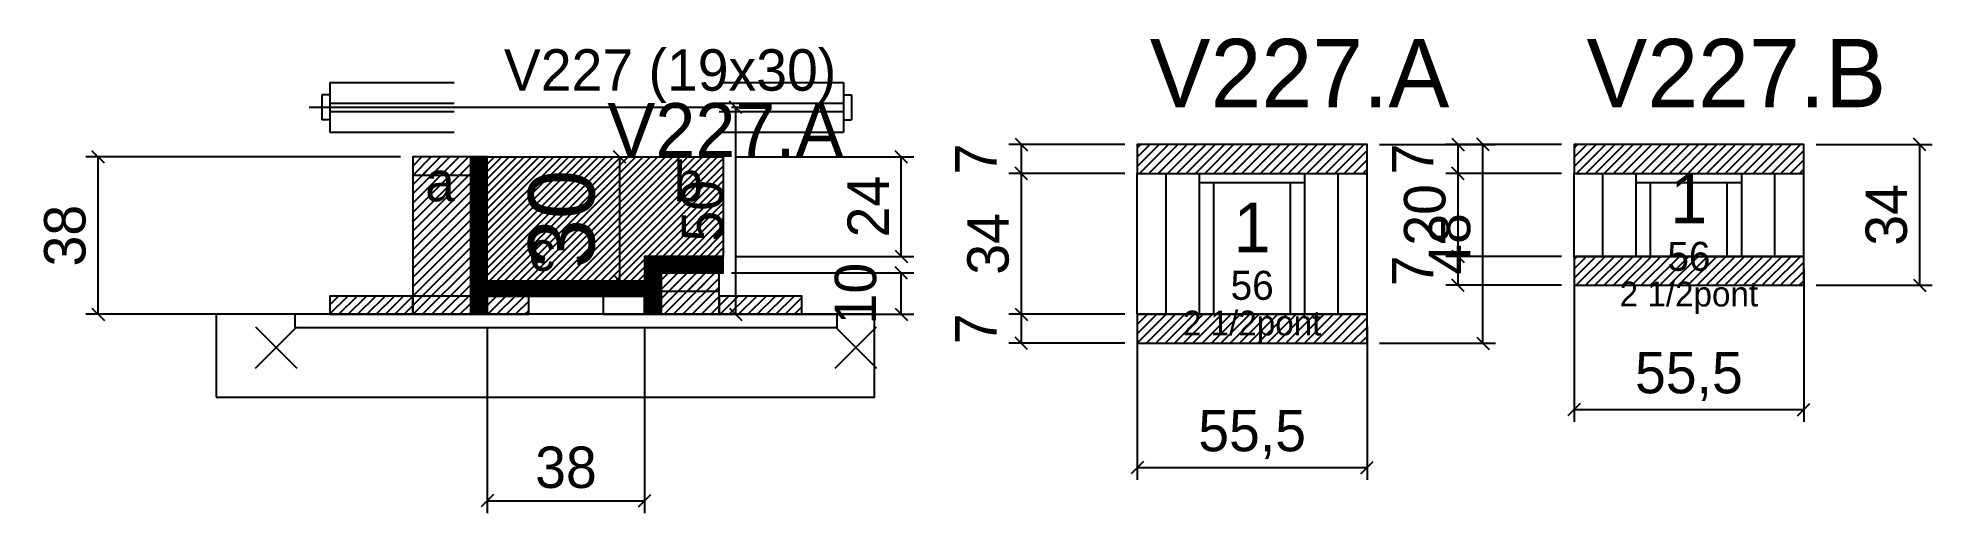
# Model space of a CAD drawing. Extents: x -69 to 389, y -82 to 33.
import ezdxf
from ezdxf.enums import TextEntityAlignment as Align

# ---------------------------------------------------------------- set-up
doc = ezdxf.new("R2010")
doc.units = 0
for name, color, linetype in [('5', 5, 'Continuous'), ('barrote', 126, 'Continuous'), ('CONCRETO', 251, 'Continuous'), ('COTA', 241, 'Continuous'), ('Cota Seção (2x)', 241, 'Continuous'), ('detalhes', 7, 'Continuous'), ('Hachura', 251, 'Continuous'), ('Madeira', 126, 'Continuous'), ('NOMENCLATURA', 7, 'Continuous'), ('Painéis', 200, 'Continuous'), ('presilha', 224, 'Continuous'), ('SARR_2.2x7', 40, 'Continuous'), ('SARR_3.5x7', 81, 'Continuous'), ('SCO-___-LAJ', 224, 'Continuous'), ('TENSOR', 224, 'Continuous'), ('texto', 7, 'Continuous'), ('Texto Seção', 7, 'Continuous')]:
    doc.layers.add(name, color=color, linetype=linetype)
doc.dimstyles.new('PAINEL', dxfattribs={"dimtxt": 10, "dimasz": 3, "dimexe": 3, "dimexo": 3, "dimgap": 3, "dimtad": 1, "dimblk": 'OBLIQUE', "dimblk1": 'OBLIQUE', "dimcen": 2.5, "dimclrd": 4, "dimclre": 4, "dimclrt": 240, "dimazin": 3, "dimtfac": 1, "dimtmove": 0, "dimatfit": 3})
doc.dimstyles.new('SECAO2X', dxfattribs={"dimtxt": 16, "dimasz": 3, "dimexe": 3, "dimexo": 3, "dimgap": 3, "dimtad": 1, "dimblk": 'OBLIQUE', "dimblk1": 'OBLIQUE', "dimcen": 2.5, "dimclrd": 4, "dimclre": 4, "dimclrt": 240, "dimazin": 3, "dimtfac": 1, "dimtmove": 0, "dimatfit": 3})

# ---------------------------------------------------------------- blocks, each defined once
blk = doc.blocks.new('_OBLIQUE')
at = {"color": 0, "linetype": 'BYBLOCK'}
blk.add_line((-0.5, -0.5), (0.5, 0.5), dxfattribs=at)

msp = doc.modelspace()

# ---------------------------------------------------------------- hatches: boundary and pattern name
at = {"layer": 'COTA'}
h = msp.add_hatch(dxfattribs=at)
h.set_pattern_fill('ANSI31', scale=0.5)
h.paths.add_polyline_path([(197, 0), (252.5, 0), (252.5, 7), (197, 7)])
h = msp.add_hatch(dxfattribs=at)
h.set_pattern_fill('ANSI31', scale=0.5)
h.paths.add_polyline_path([(302.5, 0), (358, 0), (358, 7), (302.5, 7)])
h = msp.add_hatch(dxfattribs=at)
h.set_pattern_fill('ANSI31', scale=0.4)
h.paths.add_polyline_path([(40, -26), (40, 4), (97, 4), (97, -20), (78, -20), (78, -26)])
h = msp.add_hatch(dxfattribs=at)
h.set_pattern_fill('ANSI31', scale=0.5)
h.paths.add_polyline_path([(302.5, -27), (358, -27), (358, -20), (302.5, -20)])
h = msp.add_hatch(dxfattribs=at)
h.set_pattern_fill('ANSI31', scale=0.5)
h.paths.add_polyline_path([(197, -41), (252.5, -41), (252.5, -34), (197, -34)])
at = {"layer": 'Hachura'}
h = msp.add_hatch(dxfattribs=at)
h.set_pattern_fill('ANSI31', scale=0.5)
h.paths.add_polyline_path([(22, -34), (36, -34), (36, 4), (22, 4)])
h = msp.add_hatch(dxfattribs=at)
h.set_pattern_fill('ANSI31', scale=0.5)
h.paths.add_polyline_path([(22, -0.4), (36, -0.4), (36, 4), (22, 4)])
h = msp.add_hatch(dxfattribs=at)
h.set_pattern_fill('SOLID')
h.paths.add_polyline_path([(36, -34), (40, -34), (40, 4), (36, 4)])
h = msp.add_hatch(dxfattribs=at)
h.set_pattern_fill('SOLID')
h.paths.add_polyline_path([(78, -24), (97, -24), (97, -20), (78, -20)])
h = msp.add_hatch(dxfattribs=at)
h.set_pattern_fill('SOLID')
h.paths.add_polyline_path([(40, -29.6), (78, -29.6), (78, -26), (40, -26)])
h = msp.add_hatch(dxfattribs=at)
h.set_pattern_fill('SOLID')
h.paths.add_polyline_path([(78, -34), (82, -34), (82, -24), (78, -24)])
h = msp.add_hatch(dxfattribs=at)
h.set_pattern_fill('ANSI31', scale=0.5)
h.paths.add_polyline_path([(82, -34), (96, -34), (96, -24), (82, -24)])
h = msp.add_hatch(dxfattribs=at)
h.set_pattern_fill('ANSI31', scale=0.5)
h.paths.add_polyline_path([(82, -28.4), (96, -28.4), (96, -24), (82, -24)])
h = msp.add_hatch(dxfattribs=at)
h.set_pattern_fill('ANSI31', scale=0.5)
h.paths.add_polyline_path([(2, -34), (22, -34), (22, -29.6), (2, -29.6)])
h = msp.add_hatch(dxfattribs=at)
h.set_pattern_fill('ANSI31', scale=0.5)
h.paths.add_polyline_path([(40, -34), (50, -34), (50, -29.6), (40, -29.6)])
h = msp.add_hatch(dxfattribs=at)
h.set_pattern_fill('ANSI31', scale=0.5)
h.paths.add_polyline_path([(96, -34), (116, -34), (116, -29.6), (96, -29.6)])

# ---------------------------------------------------------------- linework, layer by layer
for p, q in [((0, 19), (0, 13)), ((2, 19), (0, 19)), ((2, 22), (32, 22)), ((2, 22), (2, 10)), ((96, 22), (126, 22)), ((126, 22), (126, 10)), ((126, 19), (128, 19)), ((128, 19), (128, 13)), ((2, 17), (32, 17)), ((2, 15), (32, 15)), ((96, 17), (126, 17)), ((96, 15), (126, 15)), ((2, 13), (0, 13)), ((2, 10), (32, 10)), ((96, 10), (126, 10)), ((126, 13), (128, 13))]:
    msp.add_line(p, q)
at = {"layer": 'barrote'}
msp.add_lwpolyline([(-25.5, -54), (133.5, -54), (133.5, -34), (-25.5, -34)], close=True, dxfattribs=at)
at = {"layer": 'CONCRETO'}
msp.add_lwpolyline([(40, -26), (40, 4), (97, 4), (97, -20), (78, -20), (78, -26)], close=True, dxfattribs=at)
at = {"layer": 'Madeira'}
for points in [[(22, -34), (36, -34), (36, 4), (22, 4)], [(22, -0.4), (36, -0.4), (36, 4), (22, 4)], [(82, -34), (96, -34), (96, -24), (82, -24)], [(82, -28.4), (96, -28.4), (96, -24), (82, -24)], [(2, -34), (22, -34), (22, -29.6), (2, -29.6)], [(22, -34), (36, -34), (36, -29.6), (22, -29.6)], [(40, -34), (50, -34), (50, -29.6), (40, -29.6)], [(68, -34), (78, -34), (78, -29.6), (68, -29.6)], [(96, -34), (116, -34), (116, -29.6), (96, -29.6)]]:
    msp.add_lwpolyline(points, close=True, dxfattribs=at)
at = {"layer": 'Painéis'}
for p, q in [((197, 0), (252.5, 0)), ((197, -34), (197, 0)), ((252.5, -34), (252.5, 0)), ((302.5, 0), (358, 0)), ((302.5, -20), (302.5, 0)), ((358, -20), (358, 0)), ((302.5, -20), (358, -20)), ((197, -34), (252.5, -34))]:
    msp.add_line(p, q, dxfattribs=at)
for points in [[(36, -34), (40, -34), (40, 4), (36, 4)], [(78, -24), (97, -24), (97, -20), (78, -20)], [(40, -29.6), (78, -29.6), (78, -26), (40, -26)], [(78, -34), (82, -34), (82, -24), (78, -24)]]:
    msp.add_lwpolyline(points, close=True, dxfattribs=at)
at = {"layer": 'presilha'}
for p, q in [((-16, -47), (-6, -37)), ((-16, -37), (-6, -47)), ((124, -47), (134, -37)), ((124, -37), (134, -47))]:
    msp.add_line(p, q, dxfattribs=at)
at = {"layer": 'SARR_2.2x7'}
for p, q in [((204, -34), (204, 0)), ((245.5, -34), (245.5, 0)), ((309.5, -20), (309.5, 0)), ((351, -20), (351, 0)), ((212, -2.2), (237.5, -2.2)), ((317.5, -2.2), (343, -2.2))]:
    msp.add_line(p, q, dxfattribs=at)
at = {"layer": 'SARR_3.5x7'}
for p, q in [((212, -34), (212, 0)), ((237.5, -34), (237.5, 0)), ((317.5, -20), (317.5, 0)), ((343, -20), (343, 0)), ((215.5, -34), (215.5, -2.2)), ((234, -34), (234, -2.2)), ((321, -20), (321, -2.2)), ((339.5, -20), (339.5, -2.2)), ((317.5, -20), (321, -20)), ((339.5, -20), (343, -20)), ((212, -34), (215.5, -34)), ((234, -34), (237.5, -34))]:
    msp.add_line(p, q, dxfattribs=at)
at = {"layer": 'SCO-___-LAJ'}
for points in [[(197, 0), (252.5, 0), (252.5, 7), (197, 7)], [(302.5, 0), (358, 0), (358, 7), (302.5, 7)], [(302.5, -27), (358, -27), (358, -20), (302.5, -20)], [(-6.5, -37.2), (124.5, -37.2), (124.5, -34), (-6.5, -34)], [(197, -41), (252.5, -41), (252.5, -34), (197, -34)]]:
    msp.add_lwpolyline(points, close=True, dxfattribs=at)
at = {"layer": 'TENSOR'}
msp.add_line((-3, 16), (95, 16), dxfattribs=at)

# ---------------------------------------------------------------- texts
at = {"layer": '5'}
for s, height, p in [('1', 12, (330.25, -6)), ('1', 12, (224.75, -13)), ('56', 7, (330.25, -20)), ('56', 7, (224.75, -27))]:
    msp.add_text(s, height=height, dxfattribs=at).set_placement(p, align=Align.MIDDLE_CENTER)
at = {"layer": 'detalhes'}
for s, p in [('a', (25, -6.7)), ('b', (85, -6.7)), ('c', (50, -23.5))]:
    msp.add_text(s, height=9.6, dxfattribs=at).set_placement(p)
at = {"layer": 'NOMENCLATURA'}
for s, p in [('V227.A', (200, 16)), ('V227.B', (305.5, 16))]:
    msp.add_text(s, height=16.5, dxfattribs=at).set_placement(p)
at = {"layer": 'texto', "char_height": 6, "attachment_point": 5}
for insert in [(330.25, -30), (224.75, -37)]:
    msp.add_mtext('2 1/2pont', dxfattribs=dict(at, insert=insert))
at = {"layer": 'Texto Seção'}
for s, height, p in [('V227 (19x30)', 10, (44, 20)), ('V227.A', 13, (69, 4))]:
    msp.add_text(s, height=height, dxfattribs=at).set_placement(p)

# ---------------------------------------------------------------- dimensions: what is measured, and where the dimension line sits
at = {"layer": 'COTA'}
for base, p1, p2 in [((100, -34), (96, -34), (96, 16)), ((-54, -34), (2, -34), (22, 4)), ((140, -20), (97, -20), (97, 4)), ((169, 0), (197, 0), (197, 7)), ((280.5, -41), (252.5, -41), (252.5, 7)), ((274.5, 0), (302.5, 0), (302.5, 7)), ((386, -27), (358, -27), (358, 7)), ((169, -34), (197, -34), (197, 0)), ((274.5, -20), (302.5, -20), (302.5, 0)), ((140, -34), (96, -34), (96, -24)), ((274.5, -27), (302.5, -27), (302.5, -20)), ((169, -41), (197, -41), (197, -34))]:
    msp.add_linear_dim(base=base, p1=p1, p2=p2, angle=90, dimstyle='PAINEL', dxfattribs=at).render()
for base, p1, p2 in [((302.5, -57), (302.5, -20), (358, -20)), ((40, -79), (40, -34), (78, -34)), ((197, -71), (197, -34), (252.5, -34))]:
    msp.add_linear_dim(base=base, p1=p1, p2=p2, dimstyle='PAINEL', dxfattribs=at).render()
at = {"layer": 'Cota Seção (2x)'}
msp.add_linear_dim(base=(72, -26), p1=(40, -26), p2=(40, 4), angle=90, dimstyle='SECAO2X', dxfattribs=at).render()

doc.saveas('drawing.dxf')
